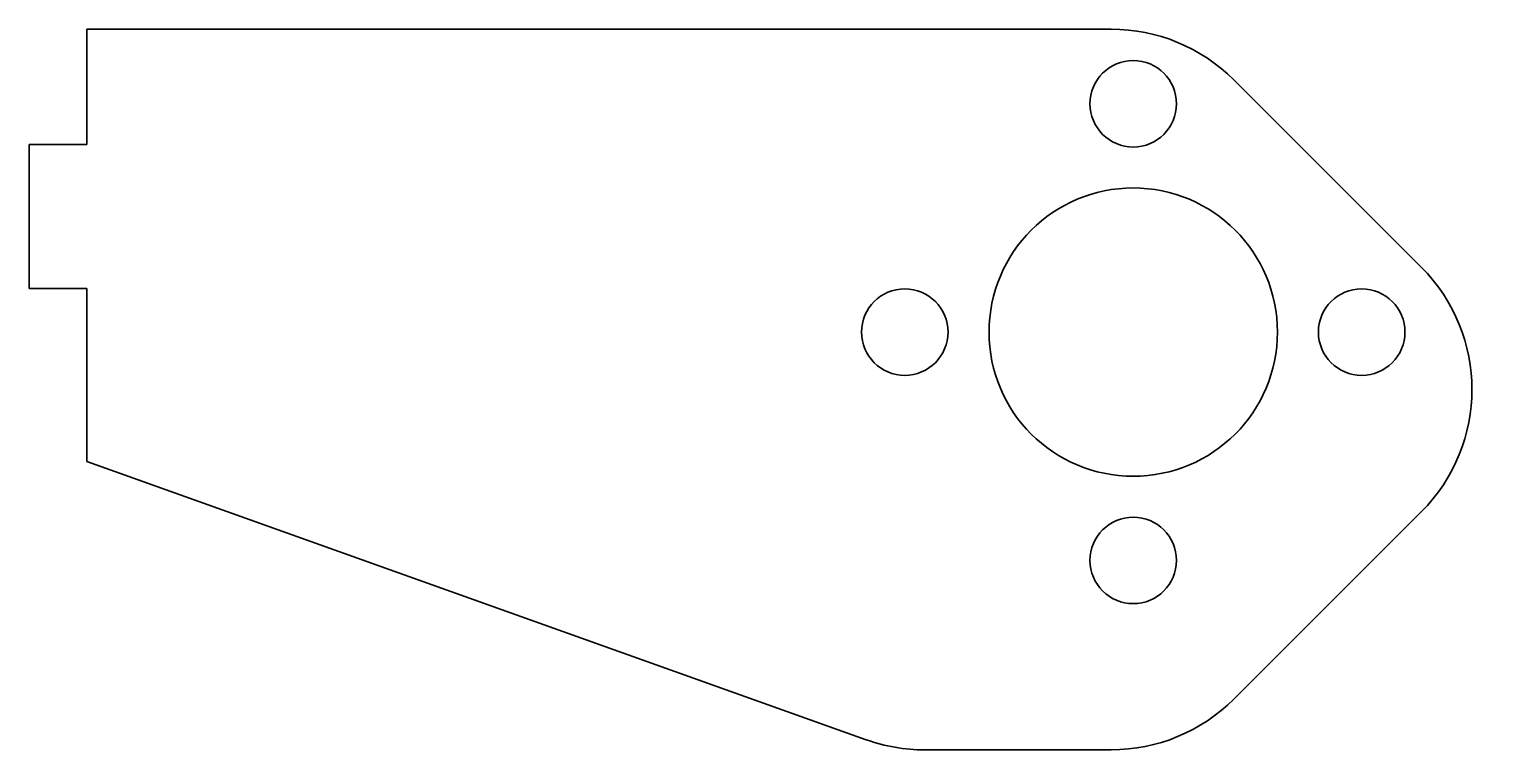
# Model space of a CAD drawing. Header units: inches. Extents: x 0 to 50.6, y 0 to 25.
import ezdxf

# ---------------------------------------------------------------- set-up
doc = ezdxf.new("R2010")
doc.units = ezdxf.units.IN
doc.header["$MEASUREMENT"] = 0
doc.layers.add('SIMUMAK Visible (ISO)', color=7, linetype='Continuous', lineweight=35)

# ---------------------------------------------------------------- blocks, each defined once
blk = doc.blocks.new('FRERE-01-SOPOTEN01_Sheet_2_FRERE-01-SOPOTEN01')
at = {"layer": 'SIMUMAK Visible (ISO)'}
for p, q in [((-23.007, 8.5), (-23.007, 12.5)), ((-23.007, 12.5), (12.507, 12.5)), ((23.25, 4.243), (16.75, 10.743)), ((-25.007, 3.5), (-25.007, 8.5)), ((-25.007, 8.5), (-23.007, 8.5)), ((-23.007, 3.5), (-25.007, 3.5)), ((-23.007, -2.5), (-23.007, 3.5)), ((-23.007, -2.5), (4.014, -12.15)), ((16.75, -10.743), (23.25, -4.243)), ((12.507, -12.5), (6.032, -12.5))]:
    blk.add_line(p, q, dxfattribs=at)
for centre, radius in [((13.267, 9.911), 1.5), ((13.267, 1.991), 5), ((5.347, 1.991), 1.5), ((21.187, 1.991), 1.5), ((13.267, -5.929), 1.5)]:
    blk.add_circle(centre, radius, dxfattribs=at)
at = {"layer": 'SIMUMAK Visible (ISO)', "extrusion": (0, 0, -1)}
for centre, start, end in [((-12.507, 6.5), 90, 135), ((-19.007, 0), 135, 225), ((-12.507, -6.5), 225, 270), ((-6.032, -6.5), 270, 289.6538)]:
    blk.add_arc(centre, 6, start, end, dxfattribs=at)

msp = doc.modelspace()

# ---------------------------------------------------------------- block references
msp.add_blockref('FRERE-01-SOPOTEN01_Sheet_2_FRERE-01-SOPOTEN01', (25.007, 12.5))

doc.saveas('drawing.dxf')
